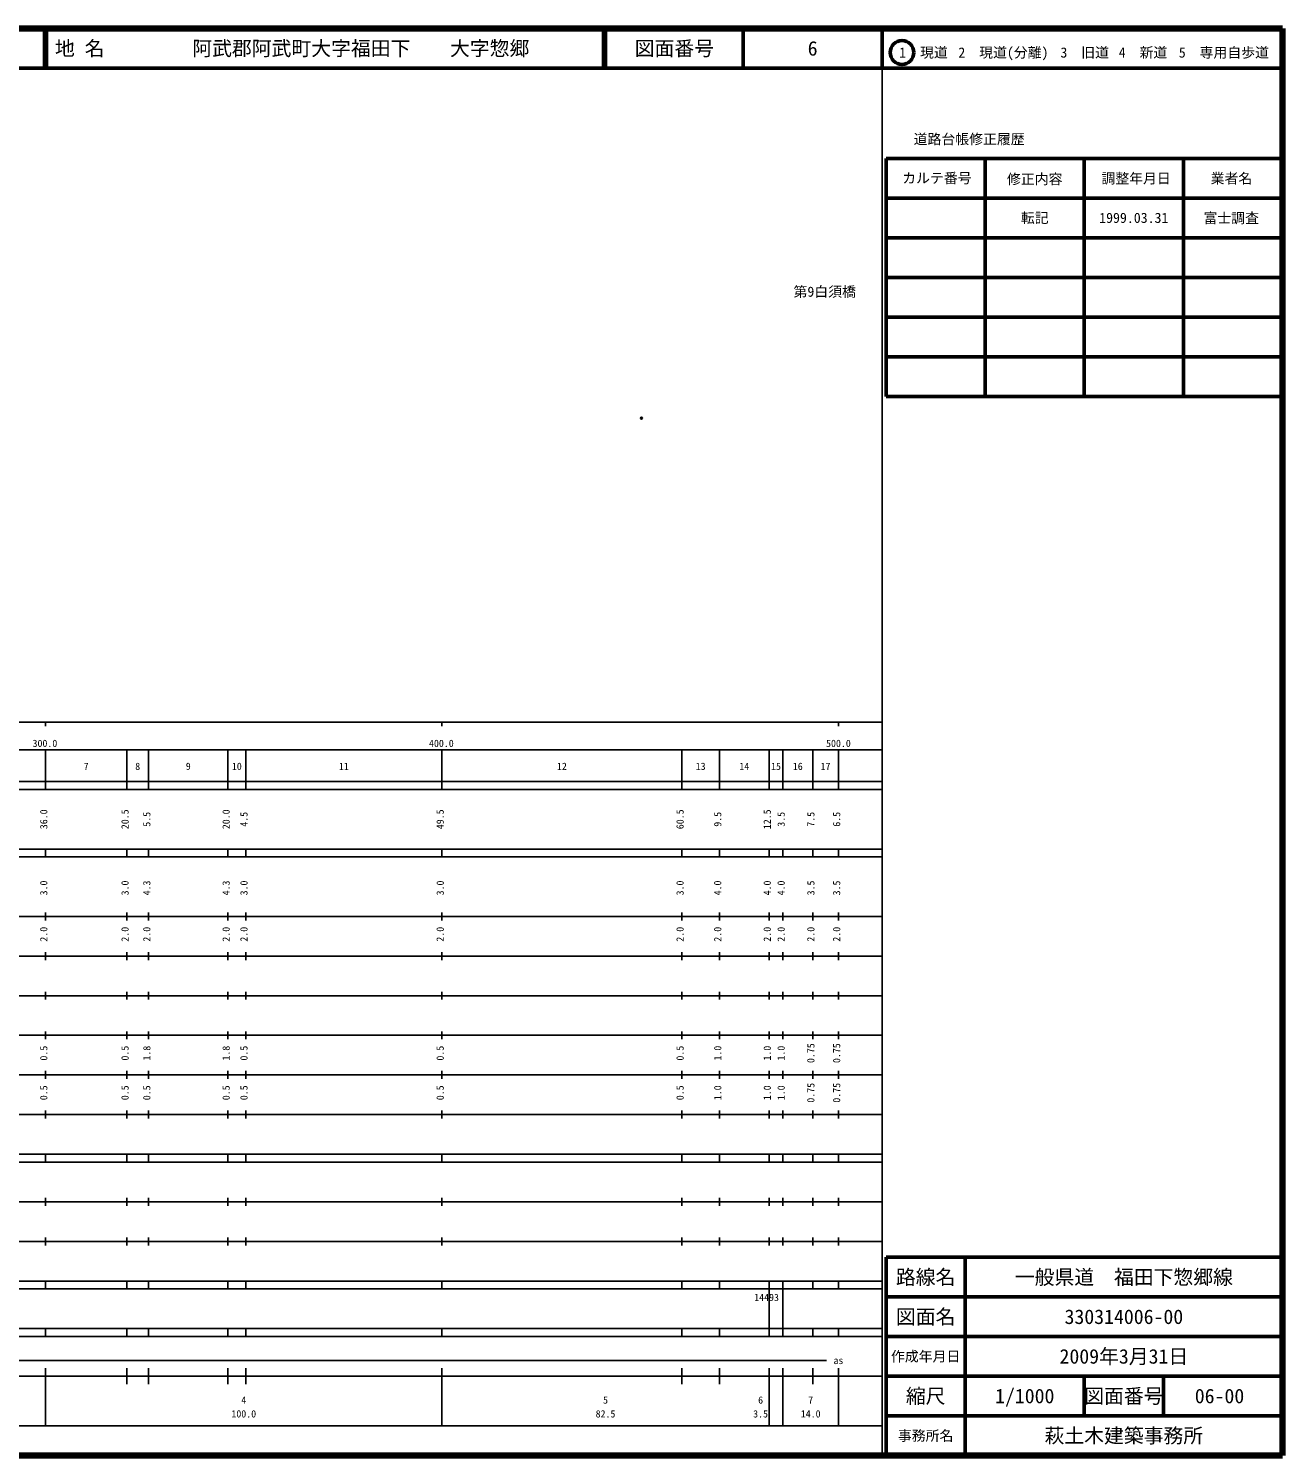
# Model space of a CAD drawing. Units: millimetres on the paper. Extents: x 40 to 680, y 20 to 380.
# Drawn here: x 363.7 to 680, y 20 to 380 of the extents above; entities that cross this region are included whole.
import ezdxf
from ezdxf.enums import TextEntityAlignment as Align

# ---------------------------------------------------------------- set-up
doc = ezdxf.new("R2010")
doc.units = ezdxf.units.MM
doc.header["$PDMODE"] = 32
doc.header["$PDSIZE"] = 0.5
doc.layers.add('M-OTRS', color=6, linetype='Continuous')
doc.layers.add('M-TTL-TXT', color=7, linetype='Continuous')
for name, color, linetype, lineweight in [('M-TTL', 2, 'Continuous', 140), ('M-TTL-BAND', 7, 'Continuous', 25), ('M-TTL-FRAM', 2, 'Continuous', 50), ('M-TTL-LINE', 7, 'Continuous', 50)]:
    doc.layers.add(name, color=color, linetype=linetype, lineweight=lineweight)
doc.styles.add('ＭＳ ゴシック', font='')
doc.styles.get('ＭＳ ゴシック').set_extended_font_data('MS Gothic')

msp = doc.modelspace()

# ---------------------------------------------------------------- linework, layer by layer
at = {"layer": 'M-OTRS'}
msp.add_point((518.299, 281.72), dxfattribs=at)
at = {"layer": 'M-TTL'}
for p, q in [((680, 380), (40, 380)), ((680, 20), (680, 380)), ((40, 20), (680, 20))]:
    msp.add_line(p, q, dxfattribs=at)
at = {"layer": 'M-TTL-BAND'}
for p, q in [((579, 20), (579, 370)), ((40, 205), (579, 205)), ((368, 205), (368, 204)), ((468, 205), (468, 204)), ((568, 205), (568, 204)), ((68, 198), (579, 198)), ((368, 188), (368, 198)), ((388.5, 188), (388.5, 198)), ((394, 188), (394, 198)), ((414, 188), (414, 198)), ((418.5, 188), (418.5, 198)), ((468, 188), (468, 198)), ((528.5, 188), (528.5, 198)), ((538, 188), (538, 198)), ((550.5, 188), (550.5, 198)), ((554, 188), (554, 198)), ((561.5, 188), (561.5, 198)), ((568, 188), (568, 198)), ((40, 190), (579, 190)), ((40, 188), (579, 188)), ((40, 173), (579, 173)), ((368, 171), (368, 173)), ((388.5, 171), (388.5, 173)), ((394, 171), (394, 173)), ((414, 171), (414, 173)), ((418.5, 171), (418.5, 173)), ((468, 171), (468, 173)), ((528.5, 171), (528.5, 173)), ((538, 171), (538, 173)), ((550.5, 171), (550.5, 173)), ((554, 171), (554, 173)), ((561.5, 171), (561.5, 173)), ((568, 171), (568, 173)), ((40, 171), (579, 171)), ((40, 156), (579, 156)), ((368, 155), (368, 157)), ((388.5, 155), (388.5, 157)), ((394, 155), (394, 157)), ((414, 155), (414, 157)), ((418.5, 155), (418.5, 157)), ((468, 155), (468, 157)), ((528.5, 155), (528.5, 157)), ((538, 155), (538, 157)), ((550.5, 155), (550.5, 157)), ((554, 155), (554, 157)), ((561.5, 155), (561.5, 157)), ((568, 155), (568, 157)), ((46, 146), (579, 146)), ((368, 145), (368, 147)), ((388.5, 145), (388.5, 147)), ((394, 145), (394, 147)), ((414, 145), (414, 147)), ((418.5, 145), (418.5, 147)), ((468, 145), (468, 147)), ((528.5, 145), (528.5, 147)), ((538, 145), (538, 147)), ((550.5, 145), (550.5, 147)), ((554, 145), (554, 147)), ((561.5, 145), (561.5, 147)), ((568, 145), (568, 147)), ((368, 135), (368, 137)), ((388.5, 135), (388.5, 137)), ((394, 135), (394, 137)), ((414, 135), (414, 137)), ((418.5, 135), (418.5, 137)), ((468, 135), (468, 137)), ((528.5, 135), (528.5, 137)), ((538, 135), (538, 137)), ((550.5, 135), (550.5, 137)), ((554, 135), (554, 137)), ((561.5, 135), (561.5, 137)), ((568, 135), (568, 137)), ((52, 136), (579, 136)), ((46, 126), (579, 126)), ((368, 125), (368, 127)), ((388.5, 125), (388.5, 127)), ((394, 125), (394, 127)), ((414, 125), (414, 127)), ((418.5, 125), (418.5, 127)), ((468, 125), (468, 127)), ((528.5, 125), (528.5, 127)), ((538, 125), (538, 127)), ((550.5, 125), (550.5, 127)), ((554, 125), (554, 127)), ((561.5, 125), (561.5, 127)), ((568, 125), (568, 127)), ((52, 116), (579, 116)), ((368, 115), (368, 117)), ((388.5, 115), (388.5, 117)), ((394, 115), (394, 117)), ((414, 115), (414, 117)), ((418.5, 115), (418.5, 117)), ((468, 115), (468, 117)), ((528.5, 115), (528.5, 117)), ((538, 115), (538, 117)), ((550.5, 115), (550.5, 117)), ((554, 115), (554, 117)), ((561.5, 115), (561.5, 117)), ((568, 115), (568, 117)), ((46, 106), (579, 106)), ((368, 105), (368, 107)), ((388.5, 105), (388.5, 107)), ((394, 105), (394, 107)), ((414, 105), (414, 107)), ((418.5, 105), (418.5, 107)), ((468, 105), (468, 107)), ((528.5, 105), (528.5, 107)), ((538, 105), (538, 107)), ((550.5, 105), (550.5, 107)), ((554, 105), (554, 107)), ((561.5, 105), (561.5, 107)), ((568, 105), (568, 107)), ((40, 96), (579, 96)), ((40, 94), (579, 94)), ((368, 94), (368, 96)), ((388.5, 94), (388.5, 96)), ((394, 94), (394, 96)), ((414, 94), (414, 96)), ((418.5, 94), (418.5, 96)), ((468, 94), (468, 96)), ((528.5, 94), (528.5, 96)), ((538, 94), (538, 96)), ((550.5, 94), (550.5, 96)), ((554, 94), (554, 96)), ((561.5, 94), (561.5, 96)), ((568, 94), (568, 96)), ((49, 84), (579, 84)), ((368, 83), (368, 85)), ((388.5, 83), (388.5, 85)), ((394, 83), (394, 85)), ((414, 83), (414, 85)), ((418.5, 83), (418.5, 85)), ((468, 83), (468, 85)), ((528.5, 83), (528.5, 85)), ((538, 83), (538, 85)), ((550.5, 83), (550.5, 85)), ((554, 83), (554, 85)), ((561.5, 83), (561.5, 85)), ((568, 83), (568, 85)), ((40, 74), (579, 74)), ((368, 73), (368, 75)), ((388.5, 73), (388.5, 75)), ((394, 73), (394, 75)), ((414, 73), (414, 75)), ((418.5, 73), (418.5, 75)), ((468, 73), (468, 75)), ((528.5, 73), (528.5, 75)), ((538, 73), (538, 75)), ((550.5, 73), (550.5, 75)), ((554, 73), (554, 75)), ((561.5, 73), (561.5, 75)), ((568, 73), (568, 75)), ((40, 64), (579, 64)), ((40, 62), (579, 62)), ((368, 62), (368, 64)), ((388.5, 62), (388.5, 64)), ((394, 62), (394, 64)), ((414, 62), (414, 64)), ((418.5, 62), (418.5, 64)), ((468, 62), (468, 64)), ((528.5, 62), (528.5, 64)), ((538, 62), (538, 64)), ((550.5, 62), (550.5, 64)), ((550.5, 52), (550.5, 62)), ((554, 62), (554, 64)), ((554, 52), (554, 62)), ((561.5, 62), (561.5, 64)), ((568, 62), (568, 64)), ((40, 52), (579, 52)), ((368, 50), (368, 52)), ((388.5, 50), (388.5, 52)), ((394, 50), (394, 52)), ((414, 50), (414, 52)), ((418.5, 50), (418.5, 52)), ((468, 50), (468, 52)), ((528.5, 50), (528.5, 52)), ((538, 50), (538, 52)), ((550.5, 50), (550.5, 52)), ((554, 50), (554, 52)), ((561.5, 50), (561.5, 52)), ((568, 50), (568, 52)), ((40, 50), (579, 50)), ((71, 44), (565, 44)), ((40, 40), (579, 40)), ((368, 27.5), (368, 42)), ((388.5, 38), (388.5, 42)), ((394, 38), (394, 42)), ((414, 38), (414, 42)), ((418.5, 38), (418.5, 42)), ((468, 27.5), (468, 42)), ((528.5, 38), (528.5, 42)), ((538, 38), (538, 42)), ((550.5, 27.5), (550.5, 42)), ((554, 27.5), (554, 42)), ((561.5, 38), (561.5, 42)), ((568, 27.5), (568, 42)), ((68, 27.5), (579, 27.5))]:
    msp.add_line(p, q, dxfattribs=at)
at = {"layer": 'M-TTL-FRAM'}
for p, q in [((580, 347.197), (580, 287.197)), ((580, 347.197), (680, 347.197)), ((580, 287.197), (680, 287.197)), ((680, 70), (580, 70)), ((580, 70), (580, 20))]:
    msp.add_line(p, q, dxfattribs=at)
at = {"layer": 'M-TTL-LINE'}
for p, q in [((367.75, 380), (367.75, 370)), ((368.25, 380), (368.25, 370)), ((508.747, 380), (508.747, 370)), ((509.247, 380), (509.247, 370)), ((543.997, 380), (543.997, 370)), ((579, 380), (579, 370)), ((40, 370), (680, 370)), ((605, 347.197), (605, 287.197)), ((630, 347.197), (630, 287.197)), ((655, 347.197), (655, 287.197)), ((580, 337.197), (680, 337.197)), ((580, 327.197), (680, 327.197)), ((580, 317.197), (680, 317.197)), ((580, 307.197), (680, 307.197)), ((580, 297.197), (680, 297.197)), ((600, 70), (600, 20)), ((680, 60), (580, 60)), ((680, 50), (580, 50)), ((680, 40), (580, 40)), ((630, 40), (630, 30)), ((650, 40), (650, 30)), ((680, 30), (580, 30))]:
    msp.add_line(p, q, dxfattribs=at)
msp.add_circle((584.031, 373.958), 3, dxfattribs=at)

# ---------------------------------------------------------------- texts
at = {"layer": 'M-TTL', "color": 7, "style": 'ＭＳ ゴシック'}
msp.add_text('第9白須橋', height=2.566, dxfattribs=at).set_placement((556.668, 311.565), align=Align.BOTTOM_LEFT)
at = {"layer": 'M-TTL-BAND', "style": 'ＭＳ ゴシック'}
for s, p in [('300.0', (367.844, 198.195)), ('400.0', (467.844, 198.195)), ('500.0', (568, 198.195)), ('7', (378.25, 192.405)), ('8', (391.25, 192.405)), ('9', (404, 192.405)), ('10', (416.25, 192.405)), ('11', (443.25, 192.405)), ('12', (498.25, 192.405)), ('13', (533.25, 192.405)), ('14', (544.25, 192.405)), ('15', (552.25, 192.405)), ('16', (557.75, 192.405)), ('17', (564.75, 192.405)), ('as', (568, 42.5)), ('4', (418, 32.523)), ('5', (509.25, 32.523)), ('6', (548.367, 32.523)), ('7', (561, 32.523)), ('100.0', (418, 29.033)), ('82.5', (509.25, 29.033)), ('3.5', (548.367, 29.033)), ('14.0', (561, 29.033))]:
    msp.add_text(s, height=1.833, dxfattribs=at).set_placement(p, align=Align.BOTTOM_CENTER)
for s, p in [('36.0', (369, 180.5)), ('20.5', (389.5, 180.5)), ('5.5', (395, 180.5)), ('20.0', (415, 180.5)), ('4.5', (419.5, 180.5)), ('49.5', (469, 180.5)), ('60.5', (529.5, 180.5)), ('9.5', (539, 180.5)), ('12.5', (551.5, 180.5)), ('3.5', (555, 180.5)), ('7.5', (562.5, 180.5)), ('6.5', (569, 180.5)), ('3.0', (369, 163.174)), ('3.0', (389.5, 163.174)), ('4.3', (395, 163.174)), ('4.3', (415, 163.174)), ('3.0', (419.5, 163.174)), ('3.0', (469, 163.174)), ('3.0', (529.5, 163.174)), ('4.0', (539, 163.174)), ('4.0', (551.5, 163.174)), ('4.0', (555, 163.174)), ('3.5', (562.5, 163.174)), ('3.5', (569, 163.174)), ('2.0', (369, 151.5)), ('2.0', (389.5, 151.5)), ('2.0', (395, 151.5)), ('2.0', (415, 151.5)), ('2.0', (419.5, 151.5)), ('2.0', (469, 151.5)), ('2.0', (529.5, 151.5)), ('2.0', (539, 151.5)), ('2.0', (551.5, 151.5)), ('2.0', (555, 151.5)), ('2.0', (562.5, 151.5)), ('2.0', (569, 151.5)), ('0.5', (369, 121.5)), ('0.5', (389.5, 121.5)), ('1.8', (395, 121.5)), ('1.8', (415, 121.5)), ('0.5', (419.5, 121.5)), ('0.5', (469, 121.5)), ('0.5', (529.5, 121.5)), ('1.0', (539, 121.5)), ('1.0', (551.5, 121.5)), ('1.0', (555, 121.5)), ('0.75', (562.5, 121.5)), ('0.75', (569, 121.5)), ('0.5', (369, 111.5)), ('0.5', (389.5, 111.5)), ('0.5', (395, 111.5)), ('0.5', (415, 111.5)), ('0.5', (419.5, 111.5)), ('0.5', (469, 111.5)), ('0.5', (529.5, 111.5)), ('1.0', (539, 111.5)), ('1.0', (551.5, 111.5)), ('1.0', (555, 111.5)), ('0.75', (562.5, 111.5)), ('0.75', (569, 111.5))]:
    msp.add_text(s, height=1.833, rotation=90, dxfattribs=at).set_placement(p, align=Align.BOTTOM_CENTER)
msp.add_text('14493', height=1.833, dxfattribs=at).set_placement((546.754, 58.405), align=Align.BOTTOM_LEFT)
at = {"layer": 'M-TTL-TXT', "style": 'ＭＳ ゴシック'}
for s, p in [('地 名', (370.38, 375)), ('阿武郡阿武町大字福田下\u3000\u3000大字惣郷', (405.024, 375))]:
    msp.add_text(s, height=3.666, dxfattribs=at).set_placement(p, align=Align.MIDDLE_LEFT)
for s, height, p in [('図面番号', 3.666, (526.622, 375)), ('6', 3.666, (561.497, 375)), ('1\u3000現道', 2.566, (589.448, 373.958)), ('2\u3000現道(分離)', 2.566, (609.619, 373.958)), ('3\u3000旧道', 2.566, (630.121, 373.958)), ('4\u3000新道', 2.566, (644.824, 373.958)), ('5\u3000専用自歩道', 2.566, (665.228, 373.958)), ('道路台帳修正履歴', 2.566, (600.968, 352.113)), ('カルテ番号', 2.566, (592.839, 342.277)), ('修正内容', 2.566, (617.509, 342.023)), ('調整年月日', 2.566, (643.089, 342.197)), ('業者名', 2.566, (667.134, 342.197)), ('転記', 2.566, (617.5, 332.245)), ('1999.03.31', 2.566, (642.5, 332.245)), ('富士調査', 2.566, (667.077, 332.189)), ('路線名', 3.666, (590, 65)), ('路線名', 3.666, (590, 65)), ('一般県道\u3000福田下惣郷線', 3.666, (640, 65)), ('図面名', 3.666, (590, 55)), ('図面名', 3.666, (590, 55)), ('330314006-00', 3.666, (640, 55)), ('2009年3月31日', 3.666, (640, 45)), ('作成年月日', 2.566, (590, 45)), ('作成年月日', 2.566, (590, 45)), ('縮尺', 3.666, (590, 35)), ('縮尺', 3.666, (590, 35)), ('1/1000', 3.666, (615, 35)), ('図面番号', 3.666, (640, 35)), ('図面番号', 3.666, (640, 35)), ('06-00', 3.666, (664.125, 35)), ('事務所名', 2.566, (590, 25)), ('事務所名', 2.566, (590, 25)), ('萩土木建築事務所', 3.666, (640, 25))]:
    msp.add_text(s, height=height, dxfattribs=at).set_placement(p, align=Align.MIDDLE_CENTER)

doc.saveas('drawing.dxf')
